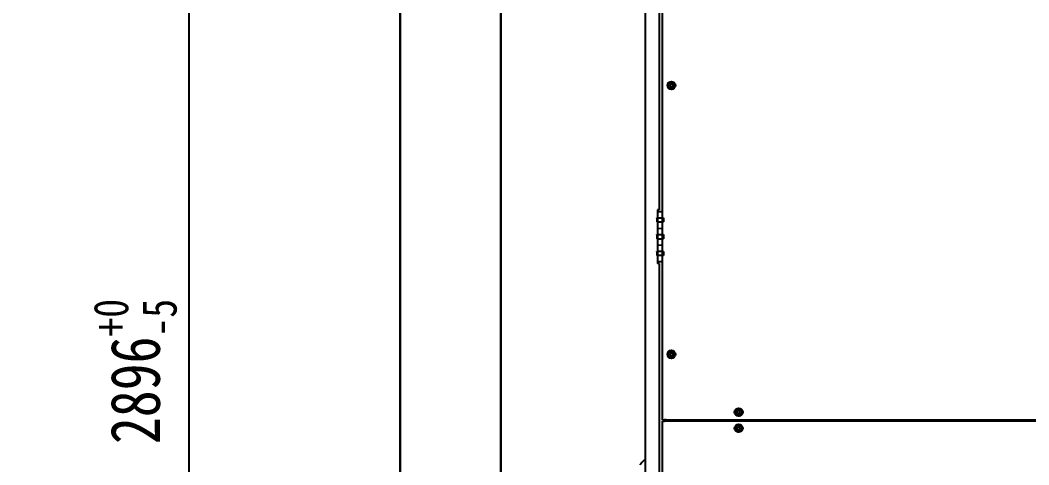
# Model space of a CAD drawing. Extents: x 61367 to 140945, y -1257 to 25588.
# Drawn here: x 80982 to 82482, y 19341 to 20002 of the extents above; entities that cross this region are included whole.
import ezdxf

# ---------------------------------------------------------------- set-up
doc = ezdxf.new("R2010")
doc.units = 0
doc.header["$MEASUREMENT"] = 0
doc.header["$PDMODE"] = 2
doc.header["$PDSIZE"] = 0.2
doc.layers.get('0').update_dxf_attribs({"linetype": 'CONTINUOUS'})
doc.layers.get('DEFPOINTS').update_dxf_attribs({"linetype": 'CONTINUOUS'})
for name, color, linetype in [('2401-00300-M6-16HWMC_0', 7, 'CONTINUOUS'), ('4212-62832_1_0', 7, 'CONTINUOUS'), ('4212-73754_1_0', 7, 'CONTINUOUS'), ('4212-73755_1_0', 7, 'CONTINUOUS'), ('4212-KH010_041_0', 7, 'CONTINUOUS'), ('HINGE-FRAME_041_0', 7, 'CONTINUOUS'), ('WSP-0814_1_0', 7, 'CONTINUOUS')]:
    doc.layers.add(name, color=color, linetype=linetype)
doc.layers.add('AM_0', color=7, linetype='CONTINUOUS', lineweight=30)
doc.layers.add('THICK', color=7, linetype='CONTINUOUS', lineweight=0)
doc.styles.add('仿宋', font='SimSun.ttf', dxfattribs={"width": 0.8})
doc.dimstyles.new('12倍', dxfattribs={"dimscale": 21, "dimtxt": 3.5, "dimasz": 2.5, "dimexe": 1.5, "dimexo": 0, "dimgap": 1, "dimtad": 1, "dimtoh": 1, "dimdsep": 46, "dimtxsty": '仿宋', "dimcen": 2.5, "dimdle": 5, "dimclrd": 4, "dimclre": 4, "dimclrt": 3, "dimadec": 0, "dimazin": 0, "dimtfac": 1, "dimtmove": 0, "dimatfit": 3, "dimfxl": 1, "dimtolj": 1, "dimarcsym": 0})

# ---------------------------------------------------------------- blocks, each defined once
blk = doc.blocks.new('*D720')
at = {"layer": 'DEFPOINTS', "color": 0, "transparency": 16777216}
for p in [(81570.8, 20639.1), (81232.7, 17743.1), (81570.8, 17743.1)]:
    blk.add_point(p, dxfattribs=at)
at = {"layer": 'THICK', "color": 4, "linetype": 'Continuous', "lineweight": -2, "transparency": 16777216}
for p, q in [((81570.8, 20639.1), (81201.2, 20639.1)), ((81232.7, 20586.6), (81232.7, 17795.6)), ((81570.8, 17743.1), (81201.2, 17743.1))]:
    blk.add_line(p, q, dxfattribs=at)
at = {"layer": 'THICK', "color": 4, "transparency": 16777216}
for points in [[(81223.9, 20586.6), (81241.4, 20586.6), (81232.7, 20639.1)], [(81223.9, 17795.6), (81241.4, 17795.6), (81232.7, 17743.1)]]:
    blk.add_solid(points, dxfattribs=at)
at = {"layer": 'THICK', "color": 3, "lineweight": 13, "transparency": 16777216, "insert": (81153.1, 19191.1), "char_height": 73.5, "attachment_point": 5, "rotation": 90, "style": '仿宋'}
blk.add_mtext('\\A1;{\\Fromans,gbcbig|c134;TOTAL HEIGHT\\A1;\\fSimSun|b0|i0|c134|p2; 2896\\H0.7x;\\S+0^ -5;}', dxfattribs=at)
blk = doc.blocks.new('RYTYHTR')
at = {"layer": '2401-00300-M6-16HWMC_0', "color": 7, "linetype": 'Continuous'}
for p, q in [((-35902, -68035.5), (-35897.4, -68032.8)), ((-35902, -68040.8), (-35902, -68035.5)), ((-35900.4, -68033.7), (-35899.9, -68034.2)), ((-35900.4, -68037.4), (-35900.4, -68038.9)), ((-35898.2, -68037.4), (-35900.4, -68037.4)), ((-35899, -68033.7), (-35899.5, -68033.2)), ((-35898.2, -68035.2), (-35898.2, -68037.4)), ((-35896.7, -68035.2), (-35898.2, -68035.2)), ((-35897.4, -68032.8), (-35892.8, -68035.5)), ((-35896.7, -68037.4), (-35896.7, -68035.2)), ((-35894.4, -68037.4), (-35896.7, -68037.4)), ((-35894.4, -68038.9), (-35894.4, -68037.4)), ((-35892.8, -68035.5), (-35892.8, -68040.8)), ((-35897.4, -68043.5), (-35902, -68040.8)), ((-35900.4, -68038.9), (-35898.2, -68038.9)), ((-35898.2, -68038.9), (-35898.2, -68041.2)), ((-35898.2, -68041.2), (-35896.7, -68041.2)), ((-35892.8, -68040.8), (-35897.4, -68043.5)), ((-35896.7, -68041.2), (-35896.7, -68038.9)), ((-35896.7, -68038.9), (-35894.4, -68038.9)), ((-35902, -68435.5), (-35897.4, -68432.8)), ((-35902, -68440.8), (-35902, -68435.5)), ((-35897.4, -68443.5), (-35902, -68440.8)), ((-35900.4, -68433.7), (-35899.9, -68434.2)), ((-35900.4, -68437.4), (-35900.4, -68438.9)), ((-35898.2, -68437.4), (-35900.4, -68437.4)), ((-35900.4, -68438.9), (-35898.2, -68438.9)), ((-35899, -68433.7), (-35899.5, -68433.2)), ((-35898.2, -68435.2), (-35898.2, -68437.4)), ((-35896.7, -68435.2), (-35898.2, -68435.2)), ((-35898.2, -68438.9), (-35898.2, -68441.2)), ((-35898.2, -68441.2), (-35896.7, -68441.2)), ((-35897.4, -68432.8), (-35892.8, -68435.5)), ((-35892.8, -68440.8), (-35897.4, -68443.5)), ((-35896.7, -68437.4), (-35896.7, -68435.2)), ((-35894.4, -68437.4), (-35896.7, -68437.4)), ((-35896.7, -68441.2), (-35896.7, -68438.9)), ((-35896.7, -68438.9), (-35894.4, -68438.9)), ((-35894.4, -68438.9), (-35894.4, -68437.4)), ((-35892.8, -68435.5), (-35892.8, -68440.8)), ((-35802, -68521.5), (-35797.4, -68518.8)), ((-35802, -68526.8), (-35802, -68521.5)), ((-35797.4, -68529.5), (-35802, -68526.8)), ((-35800.4, -68519.7), (-35799.9, -68520.2)), ((-35800.4, -68523.4), (-35800.4, -68524.9)), ((-35798.2, -68523.4), (-35800.4, -68523.4)), ((-35800.4, -68524.9), (-35798.2, -68524.9)), ((-35799, -68519.7), (-35799.5, -68519.2)), ((-35798.2, -68521.2), (-35798.2, -68523.4)), ((-35796.7, -68521.2), (-35798.2, -68521.2)), ((-35798.2, -68524.9), (-35798.2, -68527.2)), ((-35798.2, -68527.2), (-35796.7, -68527.2)), ((-35797.4, -68518.8), (-35792.8, -68521.5)), ((-35792.8, -68526.8), (-35797.4, -68529.5)), ((-35796.7, -68523.4), (-35796.7, -68521.2)), ((-35794.4, -68523.4), (-35796.7, -68523.4)), ((-35796.7, -68527.2), (-35796.7, -68524.9)), ((-35796.7, -68524.9), (-35794.4, -68524.9)), ((-35794.4, -68524.9), (-35794.4, -68523.4)), ((-35792.8, -68521.5), (-35792.8, -68526.8)), ((-35802, -68545.5), (-35797.4, -68542.8)), ((-35802, -68550.8), (-35802, -68545.5)), ((-35800.4, -68543.7), (-35799.9, -68544.2)), ((-35800.4, -68547.4), (-35800.4, -68548.9)), ((-35798.2, -68547.4), (-35800.4, -68547.4)), ((-35799, -68543.7), (-35799.5, -68543.2)), ((-35798.2, -68545.2), (-35798.2, -68547.4)), ((-35796.7, -68545.2), (-35798.2, -68545.2)), ((-35797.4, -68542.8), (-35792.8, -68545.5)), ((-35796.7, -68547.4), (-35796.7, -68545.2)), ((-35794.4, -68547.4), (-35796.7, -68547.4)), ((-35794.4, -68548.9), (-35794.4, -68547.4)), ((-35792.8, -68545.5), (-35792.8, -68550.8)), ((-35797.4, -68553.5), (-35802, -68550.8)), ((-35800.4, -68548.9), (-35798.2, -68548.9)), ((-35798.2, -68548.9), (-35798.2, -68551.2)), ((-35798.2, -68551.2), (-35796.7, -68551.2)), ((-35792.8, -68550.8), (-35797.4, -68553.5)), ((-35796.7, -68551.2), (-35796.7, -68548.9)), ((-35796.7, -68548.9), (-35794.4, -68548.9))]:
    blk.add_line(p, q, dxfattribs=at)
for centre in [(-35897.4, -68038.2), (-35897.4, -68438.2), (-35797.4, -68524.2), (-35797.4, -68548.2)]:
    blk.add_circle(centre, 6, dxfattribs=at)
for centre in [(-35897.4, -68038.2), (-35897.4, -68438.2), (-35797.4, -68524.2), (-35797.4, -68548.2)]:
    blk.add_arc(centre, 5.38, 124.1123, 112.9799, dxfattribs=at)
at = {"layer": '4212-62832_1_0', "color": 7, "linetype": 'Continuous'}
for p, q in [((-35936.4, -67515.4), (-35936.4, -69586)), ((-35915.4, -67703.2), (-35915.4, -68223.2)), ((-35917.9, -68223.2), (-35917.9, -68303.2)), ((-35915.4, -68223.2), (-35917.9, -68223.2)), ((-35915.4, -68303.2), (-35917.9, -68303.2)), ((-35915.4, -68303.2), (-35915.4, -68823.2))]:
    blk.add_line(p, q, dxfattribs=at)
at = {"layer": '4212-73754_1_0', "color": 7, "linetype": 'Continuous'}
for p, q in [((-35910.4, -68535.7), (-35910.4, -67513.2)), ((-35910.4, -68535.7), (-34259.4, -68535.7)), ((-35906.7, -68534.2), (-35906.7, -68535.7))]:
    blk.add_line(p, q, dxfattribs=at)
at = {"layer": '4212-73755_1_0', "color": 7, "linetype": 'Continuous'}
for p, q in [((-35910.4, -69588.7), (-35910.4, -68537.2)), ((-35910.4, -68537.2), (-34259.4, -68537.2)), ((-35908.7, -68538.9), (-35908.7, -68535.7))]:
    blk.add_line(p, q, dxfattribs=at)
at = {"layer": '4212-KH010_041_0', "color": 7, "linetype": 'Continuous'}
blk.add_line((-35908.9, -68535.7), (-35908.9, -68537.2), dxfattribs=at)
at = {"layer": 'HINGE-FRAME_041_0', "color": 7, "linetype": 'Continuous'}
for p, q in [((-35917.9, -68225.7), (-35910.4, -68225.7)), ((-35918.9, -68235.7), (-35918.9, -68240.7)), ((-35908.9, -68235.2), (-35908.9, -68241.2)), ((-35918.9, -68260.7), (-35918.9, -68265.7)), ((-35917.9, -68250.4), (-35910.4, -68251)), ((-35908.9, -68260.2), (-35908.9, -68266.2)), ((-35917.9, -68275.9), (-35910.4, -68275.3)), ((-35918.9, -68285.7), (-35918.9, -68290.7)), ((-35908.9, -68285.2), (-35908.9, -68291.2)), ((-35910.4, -68300.7), (-35917.9, -68300.7))]:
    blk.add_line(p, q, dxfattribs=at)
at = {"layer": 'HINGE-FRAME_041_0', "color": 6, "linetype": 'Continuous'}
for p, q in [((-35918.9, -68235.7), (-35918.9, -68235.2)), ((-35918.9, -68235.2), (-35908.9, -68235.2)), ((-35918.9, -68240.7), (-35918.9, -68241.2)), ((-35918.9, -68241.2), (-35908.9, -68241.2)), ((-35918.9, -68260.7), (-35918.9, -68260.2)), ((-35918.9, -68260.2), (-35908.9, -68260.2)), ((-35918.9, -68265.7), (-35918.9, -68266.2)), ((-35918.9, -68266.2), (-35908.9, -68266.2)), ((-35918.9, -68285.7), (-35918.9, -68285.2)), ((-35908.9, -68285.2), (-35918.9, -68285.2)), ((-35918.9, -68290.7), (-35918.9, -68291.2)), ((-35908.9, -68291.2), (-35918.9, -68291.2))]:
    blk.add_line(p, q, dxfattribs=at)
at = {"layer": 'WSP-0814_1_0', "color": 7, "linetype": 'Continuous'}
blk.add_line((-35936.6, -68596.2), (-35938.3, -68596.2), dxfattribs=at)
for centre, radius, start, end in [((-35943.2, -68602.6), 0.5, 147.9959, 180.0001), ((-35919.9, -68617.2), 28, 131.5652, 147.9974), ((-35938.3, -68596.4), 0.2, 90, 131.5653), ((-35936.6, -68596.4), 0.2, 360, 90)]:
    blk.add_arc(centre, radius, start, end, dxfattribs=at)

msp = doc.modelspace()

# ---------------------------------------------------------------- linework, layer by layer
at = {"layer": 'AM_0'}
for points in [[(81699.043, 17861.086), (81547.043, 17861.086), (81547.043, 20521.086), (81699.043, 20521.086)], [(81697.043, 20521.086), (81697.043, 17861.086)]]:
    msp.add_lwpolyline(points, dxfattribs=at)

# ---------------------------------------------------------------- block references
at = {"lineweight": -3}
msp.add_blockref('RYTYHTR', (117847.947, 87943.251), dxfattribs=at)

# ---------------------------------------------------------------- dimensions: what is measured, and where the dimension line sits
at = {"layer": 'THICK', "color": 4, "lineweight": 13}
dim = msp.add_linear_dim(base=(81232.699, 17743.086), p1=(81570.812, 20639.086), p2=(81570.812, 17743.086), angle=90, text='{\\Fromans,gbcbig|c134;TOTAL HEIGHT\\A1;\\fSimSun|b0|i0|c134|p2; <>\\H0.7x;\\S+0^ -5;}', dimstyle='12倍', dxfattribs=at)
dim.commit()
dim.dimension.update_dxf_attribs({"geometry": '*D720', "text_midpoint": (81232.699, 19191.086), "dimtype": 160})

doc.saveas('drawing.dxf')
